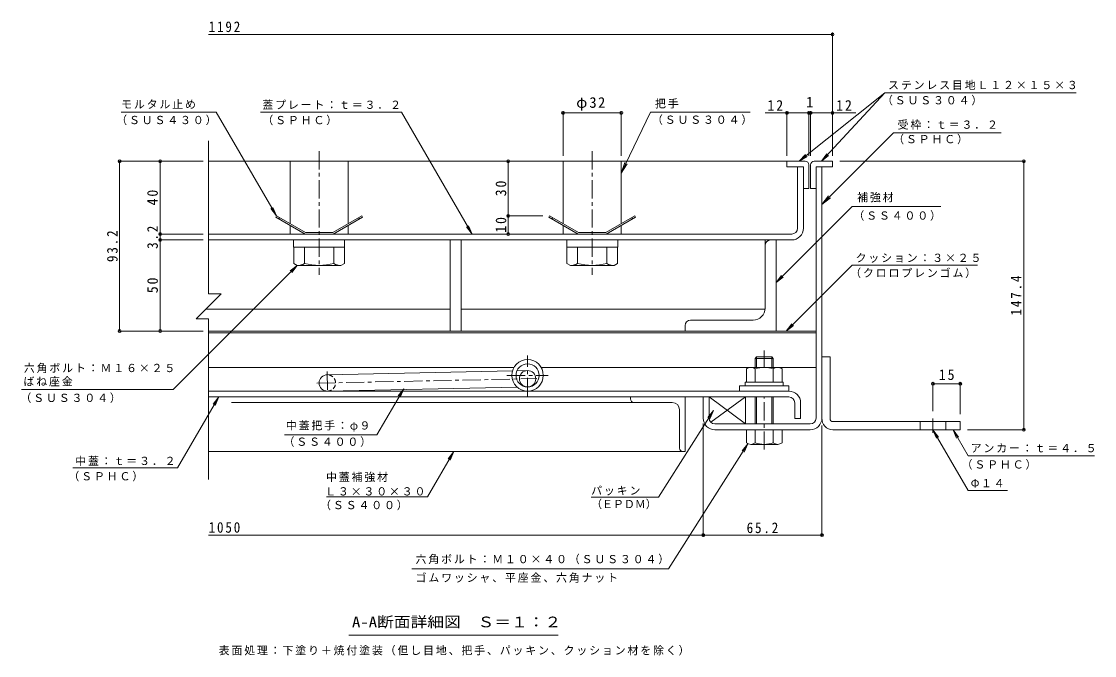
# Model space of a CAD drawing. Units: millimetres on the paper, enlarged 10 times, with parts at other scales. Extents: x -2620 to 2611, y -1962 to 1819.
# Drawn here: x -336 to 2611, y 79 to 1819 of the extents above; entities that cross this region are included whole.
import ezdxf
from ezdxf.enums import TextEntityAlignment as Align

# ---------------------------------------------------------------- set-up
doc = ezdxf.new("R2010")
doc.units = ezdxf.units.MM
doc.header["$LTSCALE"] = 10
doc.header["$PDMODE"] = 32
doc.header["$PDSIZE"] = 8
doc.linetypes.add('CHAIN1', pattern=[8, 5, -1, 1, -1])
doc.linetypes.add('DASHED1', pattern=[1.8, 1.2, -0.6])
for name, color, linetype, lineweight in [('D-1', 2, 'Continuous', 9), ('D-2', 3, 'Continuous', 9), ('D-3', 4, 'Continuous', 9), ('D-5', 7, 'Continuous', 9), ('D-6', 6, 'Continuous', 9), ('D-7', 5, 'Continuous', 5), ('D-8', 5, 'Continuous', 5), ('D-9', 134, 'Continuous', 5), ('D-A', 3, 'Continuous', 9), ('D-B', 6, 'Continuous', 9), ('D-C', 2, 'Continuous', 9), ('D-E', 3, 'Continuous', 9), ('D-F', 7, 'Continuous', 9)]:
    doc.layers.add(name, color=color, linetype=linetype, lineweight=lineweight)
doc.styles.add('ＭＳ ゴシック', font='')
doc.styles.get('ＭＳ ゴシック').set_extended_font_data('MS Gothic')

msp = doc.modelspace()

# ---------------------------------------------------------------- linework, layer by layer
at = {"layer": 'D-1'}
for p, q in [((1846.45, 730.24), (1846.45, 1420.24)), ((1862.45, 1420.24), (1846.45, 1420.24)), ((1862.45, 730.24), (1862.45, 1420.24)), ((1552.45, 730.24), (1552.45, 788.24)), ((1830.45, 714.24), (1568.45, 714.24)), ((1568.45, 698.24), (1678.95, 698.24)), ((1830.45, 698.24), (1728.95, 698.24))]:
    msp.add_line(p, q, dxfattribs=at)
msp.add_lwpolyline([(1536.45, 730.24), (1536.45, 788.24), (1552.45, 788.24)], dxfattribs=at)
for centre, radius, start, end in [((1568.45, 730.24), 32, 180, 270), ((1568.45, 730.24), 16, 180, 270), ((1830.45, 730.24), 16, 270, 0), ((1830.45, 730.24), 32, 270, 0)]:
    msp.add_arc(centre, radius, start, end, dxfattribs=at)
at = {"layer": 'D-2'}
for p, q in [((1795.45, 1251.24), (1795.45, 1420.24)), ((1811.45, 1420.24), (1795.45, 1420.24)), ((1811.45, 1251.24), (1811.45, 1420.24)), ((1779.45, 1235.24), (177.9, 1235.24)), ((177.9, 1219.24), (1779.45, 1219.24))]:
    msp.add_line(p, q, dxfattribs=at)
at = {"layer": 'D-2', "linetype": 'CHAIN1'}
for p, q in [((1053.95, 790.75), (1053.95, 901.73)), ((997.2, 847.49), (1110.69, 847.49))]:
    msp.add_line(p, q, dxfattribs=at)
at = {"layer": 'D-2'}
for radius in [43.25, 31.75]:
    msp.add_circle((1053.95, 847.49), radius, dxfattribs=at)
for radius in [32, 16]:
    msp.add_arc((1779.45, 1251.24), radius, 270, 0, dxfattribs=at)
at = {"layer": 'D-3'}
for p, q in [((1766.45, 1435.24), (177.9, 1435.24)), ((1766.45, 1435.24), (1766.45, 1420.24)), ((1816.45, 1435.24), (1766.45, 1435.24)), ((1766.45, 1420.24), (1811.45, 1420.24)), ((1811.45, 1420.24), (1811.45, 1360.24)), ((1826.45, 1425.24), (1826.45, 1360.24)), ((1831.45, 1425.24), (1831.45, 1360.24)), ((1841.45, 1435.24), (1891.45, 1435.24)), ((1891.45, 1420.24), (1846.45, 1420.24)), ((1846.45, 1360.24), (1846.45, 1420.24)), ((1891.45, 1435.24), (1891.45, 1420.24)), ((1811.45, 1360.24), (1826.45, 1360.24)), ((1846.45, 1360.24), (1831.45, 1360.24)), ((442.87, 1235.24), (362.27, 1281.78)), ((372.93, 1280.24), (370.93, 1276.78)), ((600.62, 1281.78), (520.02, 1235.24)), ((589.96, 1280.24), (591.96, 1276.78)), ((1192.87, 1235.24), (1112.27, 1281.78)), ((1122.93, 1280.24), (1120.93, 1276.78)), ((1350.62, 1281.78), (1270.02, 1235.24)), ((1339.96, 1280.24), (1341.96, 1276.78)), ((443.95, 1239.24), (518.95, 1239.24)), ((1193.94, 1239.24), (1268.94, 1239.24)), ((442.87, 1235.24), (520.02, 1235.24)), ((1192.87, 1235.24), (1270.02, 1235.24))]:
    msp.add_line(p, q, dxfattribs=at)
for points in [[(443.95, 1239.24), (364.27, 1285.24), (362.27, 1281.78)], [(518.95, 1239.24), (598.62, 1285.24), (600.62, 1281.78)], [(1193.94, 1239.24), (1114.27, 1285.24), (1112.27, 1281.78)], [(1268.94, 1239.24), (1348.62, 1285.24), (1350.62, 1281.78)]]:
    msp.add_lwpolyline(points, dxfattribs=at)
for centre, start, end in [((1816.45, 1425.24), 0, 90), ((1841.45, 1425.24), 90, 180)]:
    msp.add_arc(centre, 10, start, end, dxfattribs=at)
at = {"layer": 'D-5'}
for p, q in [((2034.99, 1622.64), (1800.35, 1435.24)), ((2034.99, 1622.64), (1861.48, 1435.24)), ((2034.99, 1622.64), (2560.83, 1622.64)), ((-62.04, 1569.99), (199, 1569.99)), ((364.27, 1285.24), (199, 1569.99)), ((320.17, 1569.99), (707.35, 1569.99)), ((901.64, 1235.24), (707.35, 1569.99)), ((1391.86, 1569.99), (1311.45, 1402.9)), ((1665.11, 1569.99), (1391.86, 1569.99)), ((2058.84, 1513.28), (1862.45, 1316.21)), ((2058.84, 1513.28), (2355.18, 1513.28)), ((1800.36, 1435.24), (1817.69, 1453.26)), ((1800.36, 1435.24), (1821.76, 1448.16)), ((1861.48, 1435.24), (1875.92, 1455.64)), ((1861.48, 1435.24), (1880.71, 1451.21)), ((1311.45, 1402.9), (1320.82, 1431.4)), ((1311.45, 1402.9), (1327.87, 1428.01)), ((1862.45, 1316.21), (1880.67, 1340.04)), ((1862.45, 1316.21), (1886.21, 1334.51)), ((364.27, 1285.24), (349.01, 1305.04)), ((364.27, 1285.24), (354.65, 1308.32)), ((2188.94, 1310.99), (1945.39, 1310.99)), ((901.64, 1235.24), (886.38, 1255.04)), ((901.64, 1235.24), (892.02, 1258.32)), ((1945.39, 1150.23), (1764.4, 969.24)), ((1945.39, 1150.23), (2289.92, 1150.23)), ((421.45, 1149.24), (401.61, 1134.02)), ((1736.45, 1102.05), (1756.28, 1117.27)), ((1764.4, 969.24), (1779.62, 989.08)), ((1764.4, 969.24), (1784.23, 984.46)), ((80.77, 808.57), (-336.21, 808.57)), ((713.96, 810.89), (698.69, 791.09)), ((713.96, 810.89), (704.34, 787.81)), ((205.81, 788.24), (196.19, 765.16)), ((1413.2, 513.12), (1564.93, 751.22)), ((1564.93, 751.22), (1548.86, 732.07)), ((1564.93, 751.22), (1554.36, 728.56)), ((2167.45, 698.24), (2177.01, 675.14)), ((2167.45, 698.24), (2182.67, 678.4)), ((2167.45, 698.24), (2263.86, 531.25)), ((2222.74, 698.24), (2263.86, 627.03)), ((2222.74, 698.24), (2232.31, 675.14)), ((2222.74, 698.24), (2237.96, 678.4)), ((1440.98, 317.11), (1659.4, 659.86)), ((1659.4, 659.86), (1643.33, 640.71)), ((1659.4, 659.86), (1648.83, 637.21)), ((779.24, 514.29), (851.18, 638.24)), ((851.18, 638.24), (835.92, 618.44)), ((851.18, 638.24), (841.56, 615.16)), ((2263.86, 627.03), (2611.3, 627.03)), ((2263.86, 531.25), (2371.91, 531.25)), ((501.62, 514.29), (779.24, 514.29)), ((1228.64, 513.12), (1413.2, 513.12)), ((736.11, 317.11), (1440.98, 317.11)), ((1137.96, 134.9), (562.96, 134.9))]:
    msp.add_line(p, q, dxfattribs=at)
for points in [[(1945.39, 1310.99), (1736.45, 1102.05), (1751.66, 1121.89)], [(80.77, 808.57), (421.45, 1149.24), (406.23, 1129.41)], [(386.56, 683.97), (640.29, 683.97), (713.96, 810.89)], [(-194.99, 593.43), (92.73, 593.43), (205.81, 788.24), (190.54, 768.44)]]:
    msp.add_lwpolyline(points, dxfattribs=at)
at = {"layer": 'D-6'}
for p, q in [((1846.45, 1329.23), (1846.45, 1314.23)), ((177.9, 969.24), (1846.45, 969.24)), ((177.9, 964.24), (1846.45, 964.24)), ((1016.56, 869.24), (177.9, 869.24)), ((503.47, 849.23), (1012.51, 859.88)), ((1024.82, 860.13), (1053.47, 860.73)), ((1091.33, 869.24), (1661.45, 869.24)), ((1746.45, 869.24), (1846.45, 869.24)), ((504.42, 804.24), (1025.25, 815.13)), ((1053.95, 815.73), (1054.42, 815.74)), ((1552.45, 788.24), (1552.45, 730.24)), ((1556.96, 719.09), (1652.45, 788.24))]:
    msp.add_line(p, q, dxfattribs=at)
at = {"layer": 'D-6', "linetype": 'CHAIN1'}
for p, q in [((503.29, 858.24), (504.54, 798.36)), ((475.43, 826.14), (1079.23, 838.77))]:
    msp.add_line(p, q, dxfattribs=at)
at = {"layer": 'D-6'}
msp.add_lwpolyline([(1568.45, 714.24), (1652.45, 714.24), (1652.45, 788.24), (1552.45, 788.24), (1652.45, 714.24)], dxfattribs=at)
msp.add_circle((1053.95, 838.24), 22.5, dxfattribs=at)
msp.add_arc((503.95, 826.74), 22.5, 90, 270, dxfattribs=at)
at = {"layer": 'D-6', "linetype": 'DASHED1'}
msp.add_arc((503.95, 826.74), 22.5, 270, 90, dxfattribs=at)
at = {"layer": 'D-7', "linetype": 'CHAIN1'}
for p, q in [((1703.95, 869.24), (1703.95, 915.9)), ((1703.95, 643.85), (1703.95, 788.24))]:
    msp.add_line(p, q, dxfattribs=at)
at = {"layer": 'D-7'}
for p, q in [((1683.01, 898.24), (1678.95, 894.18)), ((1728.95, 894.18), (1678.95, 894.18)), ((1678.95, 869.24), (1678.95, 894.18)), ((1724.89, 898.24), (1683.01, 898.24)), ((1683.01, 869.24), (1683.01, 898.24)), ((1724.89, 898.24), (1728.95, 894.18)), ((1724.89, 869.24), (1724.89, 898.24)), ((1728.95, 894.18), (1728.95, 870.74)), ((1728.95, 894.18), (1728.95, 869.24)), ((1678.95, 788.24), (1678.95, 714.24)), ((1683.01, 714.24), (1683.01, 788.24)), ((1724.89, 714.24), (1724.89, 788.24)), ((1728.95, 788.24), (1728.95, 714.24)), ((1752.95, 698.24), (1654.95, 698.24)), ((1654.95, 662.71), (1654.95, 698.24)), ((1678.95, 698.24), (1678.95, 662.71)), ((1728.95, 698.24), (1728.95, 662.71)), ((1752.95, 662.71), (1752.95, 698.24)), ((1740.95, 658.24), (1666.95, 658.24))]:
    msp.add_line(p, q, dxfattribs=at)
at = {"layer": 'D-7', "color": 2, "lineweight": 9}
for p, q in [((1654.87, 865.44), (1661.45, 869.24)), ((1654.87, 865.44), (1654.87, 829.24)), ((1746.45, 869.24), (1661.45, 869.24)), ((1679.41, 865.44), (1679.41, 829.24)), ((1728.48, 865.44), (1728.48, 829.24))]:
    msp.add_line(p, q, dxfattribs=at)
at = {"layer": 'D-7', "color": 6, "lineweight": 9}
for p, q in [((1651.45, 829.24), (1651.45, 819.24)), ((1651.45, 819.24), (1756.45, 819.24))]:
    msp.add_line(p, q, dxfattribs=at)
at = {"layer": 'D-7', "color": 134}
for p, q in [((1636.45, 819.24), (1636.45, 804.24)), ((1636.45, 819.24), (1771.45, 819.24)), ((1636.45, 804.24), (1771.45, 804.24)), ((1771.45, 819.24), (1771.45, 804.24))]:
    msp.add_line(p, q, dxfattribs=at)
at = {"layer": 'D-7', "color": 2, "lineweight": 9}
msp.add_lwpolyline([(1746.45, 869.24), (1753.02, 865.44), (1753.02, 829.24), (1654.87, 829.24)], dxfattribs=at)
at = {"layer": 'D-7', "color": 6, "lineweight": 9}
msp.add_lwpolyline([(1651.45, 829.24), (1756.45, 829.24), (1756.45, 819.24)], dxfattribs=at)
at = {"layer": 'D-7', "color": 2, "lineweight": 9}
for centre, radius, start, end in [((1669.35, 840.36), 28.97, 94.38438, 120), ((1666.37, 845.04), 24.21, 57.42749, 88.18784), ((1703.95, 788.03), 81.2, 72.41188, 107.5881), ((1741.52, 845.04), 24.21, 91.81215, 122.57249), ((1738.54, 840.36), 28.97, 59.99998, 85.6156)]:
    msp.add_arc(centre, radius, start, end, dxfattribs=at)
at = {"layer": 'D-7'}
for centre, radius, start, end in [((1666.95, 676.57), 18.33, 229.1022, 310.89809), ((1703.95, 730.32), 72.08, 249.70546, 290.29454), ((1740.95, 676.57), 18.33, 229.10191, 310.8978)]:
    msp.add_arc(centre, radius, start, end, dxfattribs=at)
at = {"layer": 'D-8'}
for p, q in [((1736.44, 1219.24), (177.9, 1219.24)), ((1736.44, 969.24), (1736.44, 1219.24)), ((177.9, 969.24), (1736.44, 969.24))]:
    msp.add_line(p, q, dxfattribs=at)
at = {"layer": 'D-9'}
for p, q in [((1736.44, 969.24), (1736.44, 1219.24)), ((411.95, 1199.24), (411.95, 1154.73)), ((441.45, 1154.73), (441.45, 1199.24)), ((521.45, 1154.73), (521.45, 1199.24)), ((550.95, 1199.24), (550.95, 1154.87)), ((1161.94, 1199.24), (1161.94, 1154.87)), ((1191.45, 1154.73), (1191.45, 1199.24)), ((1271.45, 1154.73), (1271.45, 1199.24)), ((1300.95, 1199.24), (1300.95, 1154.73)), ((1706.44, 1204.24), (1706.44, 1031.74)), ((421.45, 1149.24), (411.95, 1154.73)), ((541.4, 1149.36), (550.95, 1154.87)), ((1171.49, 1149.36), (1161.94, 1154.87)), ((1291.44, 1149.24), (1300.95, 1154.73)), ((421.45, 1149.24), (541.2, 1149.24)), ((1291.44, 1149.24), (1171.69, 1149.24)), ((1673.94, 999.24), (1501.44, 999.24))]:
    msp.add_line(p, q, dxfattribs=at)
msp.add_lwpolyline([(1486.44, 984.24), (1486.44, 969.24), (1736.44, 969.24)], dxfattribs=at)
for centre, radius, start, end in [((1721.44, 1204.24), 15, 90, 180), ((422.73, 1183.75), 34.53, 267.86055, 302.81094), ((481.45, 1297.84), 148.6, 254.38446, 285.61554), ((540.16, 1183.75), 34.53, 237.18906, 272.13945), ((1172.73, 1183.75), 34.53, 267.86055, 302.81094), ((1231.44, 1297.84), 148.6, 254.38446, 285.61554), ((1290.16, 1183.75), 34.53, 237.18906, 272.13945), ((1673.94, 1031.74), 32.5, 270, 0), ((1501.44, 984.24), 15, 90, 180)]:
    msp.add_arc(centre, radius, start, end, dxfattribs=at)
at = {"layer": 'D-A'}
for p, q in [((1771.95, 804.24), (177.9, 804.24)), ((177.9, 788.24), (1771.95, 788.24)), ((1787.95, 772.24), (1787.95, 729.24)), ((1803.95, 772.24), (1803.95, 729.24)), ((1787.95, 729.24), (1803.95, 729.24))]:
    msp.add_line(p, q, dxfattribs=at)
for radius in [32, 16]:
    msp.add_arc((1771.95, 772.24), radius, 0, 90, dxfattribs=at)
at = {"layer": 'D-B', "color": 4}
for p, q in [((177.9, 1219.24), (841.44, 1219.24)), ((841.44, 1029.24), (841.44, 1219.24)), ((1706.44, 1219.24), (871.45, 1219.24)), ((871.45, 1219.24), (871.45, 1029.24)), ((1706.44, 1029.24), (1706.44, 1219.24)), ((170.4, 1029.24), (841.45, 1029.24)), ((871.45, 1029.24), (1706.44, 1029.24))]:
    msp.add_line(p, q, dxfattribs=at)
at = {"layer": 'D-B'}
for p, q in [((1336.45, 788.24), (240.81, 788.24)), ((1346.45, 773.24), (240.81, 773.24)), ((1336.45, 788.24), (1486.45, 788.24)), ((1336.45, 783.24), (1336.45, 788.24)), ((1346.45, 773.24), (1451.45, 773.24)), ((1486.45, 788.24), (1486.45, 638.24)), ((1471.45, 648.24), (1471.45, 753.24)), ((1481.45, 638.24), (177.9, 638.24)), ((1481.45, 638.24), (1486.45, 638.24))]:
    msp.add_line(p, q, dxfattribs=at)
for centre, radius, start, end in [((1346.45, 783.24), 10, 180, 270), ((1451.45, 753.24), 20, 0, 90), ((1481.45, 648.24), 10, 180, 270)]:
    msp.add_arc(centre, radius, start, end, dxfattribs=at)
at = {"layer": 'D-C', "linetype": 'CHAIN1'}
for p, q in [((481.45, 1462.92), (481.45, 1123.61)), ((1231.44, 1462.92), (1231.44, 1123.61))]:
    msp.add_line(p, q, dxfattribs=at)
at = {"layer": 'D-C'}
for p, q in [((561.45, 1435.24), (401.45, 1435.24)), ((401.45, 1263.78), (401.45, 1435.24)), ((561.45, 1263.78), (561.45, 1435.24)), ((1151.44, 1435.24), (1311.45, 1435.24)), ((1151.44, 1263.78), (1151.44, 1435.24)), ((1311.45, 1263.78), (1311.45, 1435.24)), ((401.45, 1235.24), (401.45, 1259.16)), ((561.45, 1235.24), (561.45, 1259.16)), ((1151.44, 1235.24), (1151.44, 1259.16)), ((1311.45, 1235.24), (1311.45, 1259.16)), ((401.45, 1235.24), (561.45, 1235.24)), ((871.45, 1219.24), (841.45, 1219.24)), ((841.45, 1219.24), (841.45, 969.24)), ((1311.45, 1235.24), (1151.44, 1235.24))]:
    msp.add_line(p, q, dxfattribs=at)
at = {"layer": 'D-C', "color": 134, "lineweight": 5}
for p, q in [((551.45, 1219.24), (411.45, 1219.24)), ((411.45, 1219.24), (411.45, 1199.24)), ((1161.44, 1219.24), (1301.44, 1219.24)), ((1301.44, 1219.24), (1301.44, 1199.24))]:
    msp.add_line(p, q, dxfattribs=at)
for points in [[(551.45, 1219.24), (551.45, 1199.24), (411.45, 1199.24)], [(1161.44, 1219.24), (1161.44, 1199.24), (1301.44, 1199.24)]]:
    msp.add_lwpolyline(points, dxfattribs=at)
at = {"layer": 'D-C'}
msp.add_lwpolyline([(841.45, 969.24), (871.45, 969.24), (871.45, 1219.24)], dxfattribs=at)
at = {"layer": 'D-E'}
for p, q in [((1862.45, 898.24), (1862.45, 730.24)), ((1862.45, 898.24), (1884.95, 898.24)), ((1884.95, 728.24), (1884.95, 898.24)), ((1892.45, 720.74), (2242.45, 720.74)), ((2132.45, 698.24), (2132.45, 720.74)), ((2202.45, 698.24), (2202.45, 720.74)), ((2242.45, 720.74), (2242.45, 698.24)), ((2242.45, 698.24), (1892.45, 698.24))]:
    msp.add_line(p, q, dxfattribs=at)
at = {"layer": 'D-E', "linetype": 'CHAIN1'}
msp.add_line((2167.45, 689.5), (2167.45, 728.95), dxfattribs=at)
at = {"layer": 'D-E'}
for radius, start in [(30, 176.17647), (7.5, 180.00027)]:
    msp.add_arc((1892.45, 728.24), radius, start, 270, dxfattribs=at)
at = {"layer": 'D-F'}
for p, q in [((1891.45, 1783.22), (177.9, 1783.22)), ((1891.45, 1450.24), (1891.45, 1788.22)), ((1151.45, 1450.24), (1151.45, 1572.86)), ((1151.45, 1567.86), (1311.45, 1567.86)), ((1311.45, 1450.24), (1311.45, 1572.86)), ((1706.88, 1567.86), (1826.44, 1567.86)), ((1766.45, 1450.24), (1766.45, 1572.86)), ((1826.44, 1450.24), (1826.44, 1572.86)), ((1826.44, 1567.86), (1831.45, 1567.86)), ((1831.45, 1450.24), (1831.45, 1572.86)), ((1831.45, 1567.86), (1955.8, 1567.86)), ((177.9, 1491), (177.9, 1071.15)), ((162.9, 1435.24), (-69.65, 1435.24)), ((-66.65, 969.24), (-66.65, 1435.24)), ((44.79, 1235.24), (44.79, 1435.24)), ((1000.74, 1285.24), (1000.74, 1435.24)), ((2420.07, 1435.24), (1911.45, 1435.24)), ((2417.07, 698.24), (2417.07, 1435.24)), ((997.74, 1285.24), (1096, 1285.24)), ((1000.74, 1235.24), (1000.74, 1285.24)), ((162.9, 1235.24), (39.79, 1235.24)), ((162.9, 1219.24), (39.79, 1219.24)), ((44.79, 1219.24), (44.79, 1235.24)), ((44.79, 969.24), (44.79, 1219.24)), ((177.9, 1002.33), (143.49, 1002.33)), ((177.9, 1002.33), (177.9, 561.7)), ((-69.65, 969.24), (162.9, 969.24)), ((2167.45, 827.49), (2167.45, 748.95)), ((2242.45, 827.49), (2242.45, 740.74)), ((2167.45, 824.49), (2242.45, 824.49)), ((1536.44, 715.24), (1536.44, 404.34)), ((1862.45, 406.34), (1862.45, 710.24)), ((2420.07, 698.24), (2262.45, 698.24)), ((1536.44, 409.34), (177.9, 409.34)), ((1536.44, 409.34), (1862.45, 409.34))]:
    msp.add_line(p, q, dxfattribs=at)
msp.add_lwpolyline([(177.9, 1071.15), (212.31, 1071.15), (143.49, 1002.33)], dxfattribs=at)
for p in [(1891.45, 1783.22), (1151.45, 1567.86), (1311.45, 1567.86), (1766.45, 1567.86), (1826.44, 1567.86), (1831.45, 1567.86), (1891.45, 1567.86), (-66.65, 1435.24), (44.79, 1435.24), (1000.74, 1435.24), (2417.07, 1435.24), (1000.74, 1285.24), (44.79, 1235.24), (1000.74, 1235.24), (44.79, 1219.24), (-66.65, 969.24), (44.79, 969.24), (2167.45, 824.49), (2242.45, 824.49), (2417.07, 698.24), (1536.44, 409.34), (1862.45, 409.34)]:
    msp.add_point(p, dxfattribs=at)

# ---------------------------------------------------------------- texts
at = {"layer": 'D-5', "style": 'ＭＳ ゴシック'}
msp.add_text('（ＥＰＤＭ）', height=21.99, dxfattribs=at).set_placement((1228.64, 476.55), align=Align.BOTTOM_LEFT)
at = {"layer": 'D-5', "color": 2, "style": 'ＭＳ ゴシック', "width": 1.15}
msp.add_text('A-A断面詳細図\u3000Ｓ＝１：２', height=29.33, dxfattribs=at).set_placement((571.71, 147.4), align=Align.BOTTOM_LEFT)
at = {"layer": 'D-5', "char_height": 21.99, "attachment_point": 7, "style": 'ＭＳ ゴシック'}
for s, insert in [('\\T1.17;ステンレス目地Ｌ１２×１５×３', (2044.19, 1630.81)), ('\\T1.17;モルタル止め', (-62.44, 1579)), ('\\T1.17;蓋プレート：ｔ＝３．２', (325.5, 1577.54)), ('\\T1.17;把手', (1403.95, 1579.83)), ('\\T1.17;（ＳＵＳ３０４）', (2027.35, 1588.37)), ('\\T1.17;（ＳＵＳ４３０）', (-76, 1534.09)), ('\\T1.17;（ＳＰＨＣ）', (325.5, 1533.87)), ('\\T1.17;（ＳＵＳ３０４）', (1395.54, 1534.93)), ('\\T1.17;受枠：ｔ＝３．２', (2070.34, 1521.84)), ('\\T1.17;（ＳＰＨＣ）', (2058.18, 1481.69)), ('\\T1.17;補強材', (1959.14, 1322.47)), ('\\T1.17;（ＳＳ４００）', (1948.94, 1271.95)), ('\\T1.17;クッション：３×２５', (1954.94, 1156.56)), ('\\T1.17;（クロロプレンゴム）', (1940.12, 1114.46)), ('\\T1.17;六角ボルト：Ｍ１６×２５', (-329.68, 853.92)), ('\\T1.17;ばね座金', (-330.73, 817.2)), ('\\T1.17;（ＳＵＳ３０４）', (-338.99, 771.64)), ('\\T1.17;中蓋把手：φ９', (390.28, 692.86)), ('\\T1.17;（ＳＳ４００）', (383.64, 651.32)), ('\\T1.17;アンカー：ｔ＝４．５', (2271.16, 635.55)), ('\\T1.17;中蓋：ｔ＝３．２', (-188.56, 599.12)), ('\\T1.17;（ＳＰＨＣ）', (2246.18, 588.95)), ('\\T1.17;（ＳＰＨＣ）', (-207.23, 556.56)), ('\\T1.17;中蓋補強材', (500.34, 554.79)), ('\\T1.17;Φ１４', (2271.16, 539.77)), ('\\T1.17;Ｌ３×３０×３０', (497.99, 517.6)), ('\\T1.17;パッキン', (1228.64, 517.94)), ('\\T1.17;（ＳＳ４００）', (484.15, 477.46)), ('\\T1.17;六角ボルト：Ｍ１０×４０（ＳＵＳ３０４）', (746.26, 329.13)), ('\\T1.17;ゴムワッシャ、平座金、六角ナット', (746.26, 278.3)), ('\\T1.17;表面処理：下塗り＋焼付塗装（但し目地、把手、パッキン、クッション材を除く）', (205.46, 78.77))]:
    msp.add_mtext(s, dxfattribs=dict(at, insert=insert))
at = {"layer": 'D-F', "color": 2, "style": 'ＭＳ ゴシック'}
msp.add_text('1', height=29.33, dxfattribs=at).set_placement((1818.95, 1573.86), align=Align.BOTTOM_LEFT)
at = {"layer": 'D-F', "color": 2, "char_height": 29.33, "attachment_point": 7, "style": 'ＭＳ ゴシック'}
for s, insert in [('\\T1.28;\\W0.9;1192', (177.9, 1789.22)), ('\\T1.19;φ32', (1187.7, 1573.86)), ('\\T1.27;\\W0.95;12', (1712.98, 1573.86)), ('\\T1.27;\\W0.95;12', (1901.72, 1573.86)), ('\\T1.27;\\W0.95;15', (2183.7, 834.49)), ('\\T1.28;\\W0.9;1050', (177.9, 415.34)), ('\\T1.28;\\W0.9;65.2', (1655.69, 414.34))]:
    msp.add_mtext(s, dxfattribs=dict(at, insert=insert))
at = {"layer": 'D-F', "color": 2, "char_height": 29.33, "attachment_point": 7, "rotation": 90, "style": 'ＭＳ ゴシック'}
for s, insert in [('\\T1.27;\\W0.95;30', (995.74, 1338.99)), ('\\T1.27;\\W0.95;40', (38.79, 1313.99)), ('\\T1.27;\\W0.95;10', (995.74, 1238.99)), ('\\T1.28;\\W0.9;93.2', (-71.65, 1158.49)), ('\\T1.27;\\W0.9;3.2', (38.79, 1194.74)), ('\\T1.28;\\W0.9;147.4', (2411.07, 1011.74)), ('\\T1.27;\\W0.95;50', (38.79, 1072.99))]:
    msp.add_mtext(s, dxfattribs=dict(at, insert=insert))

doc.saveas('drawing.dxf')
